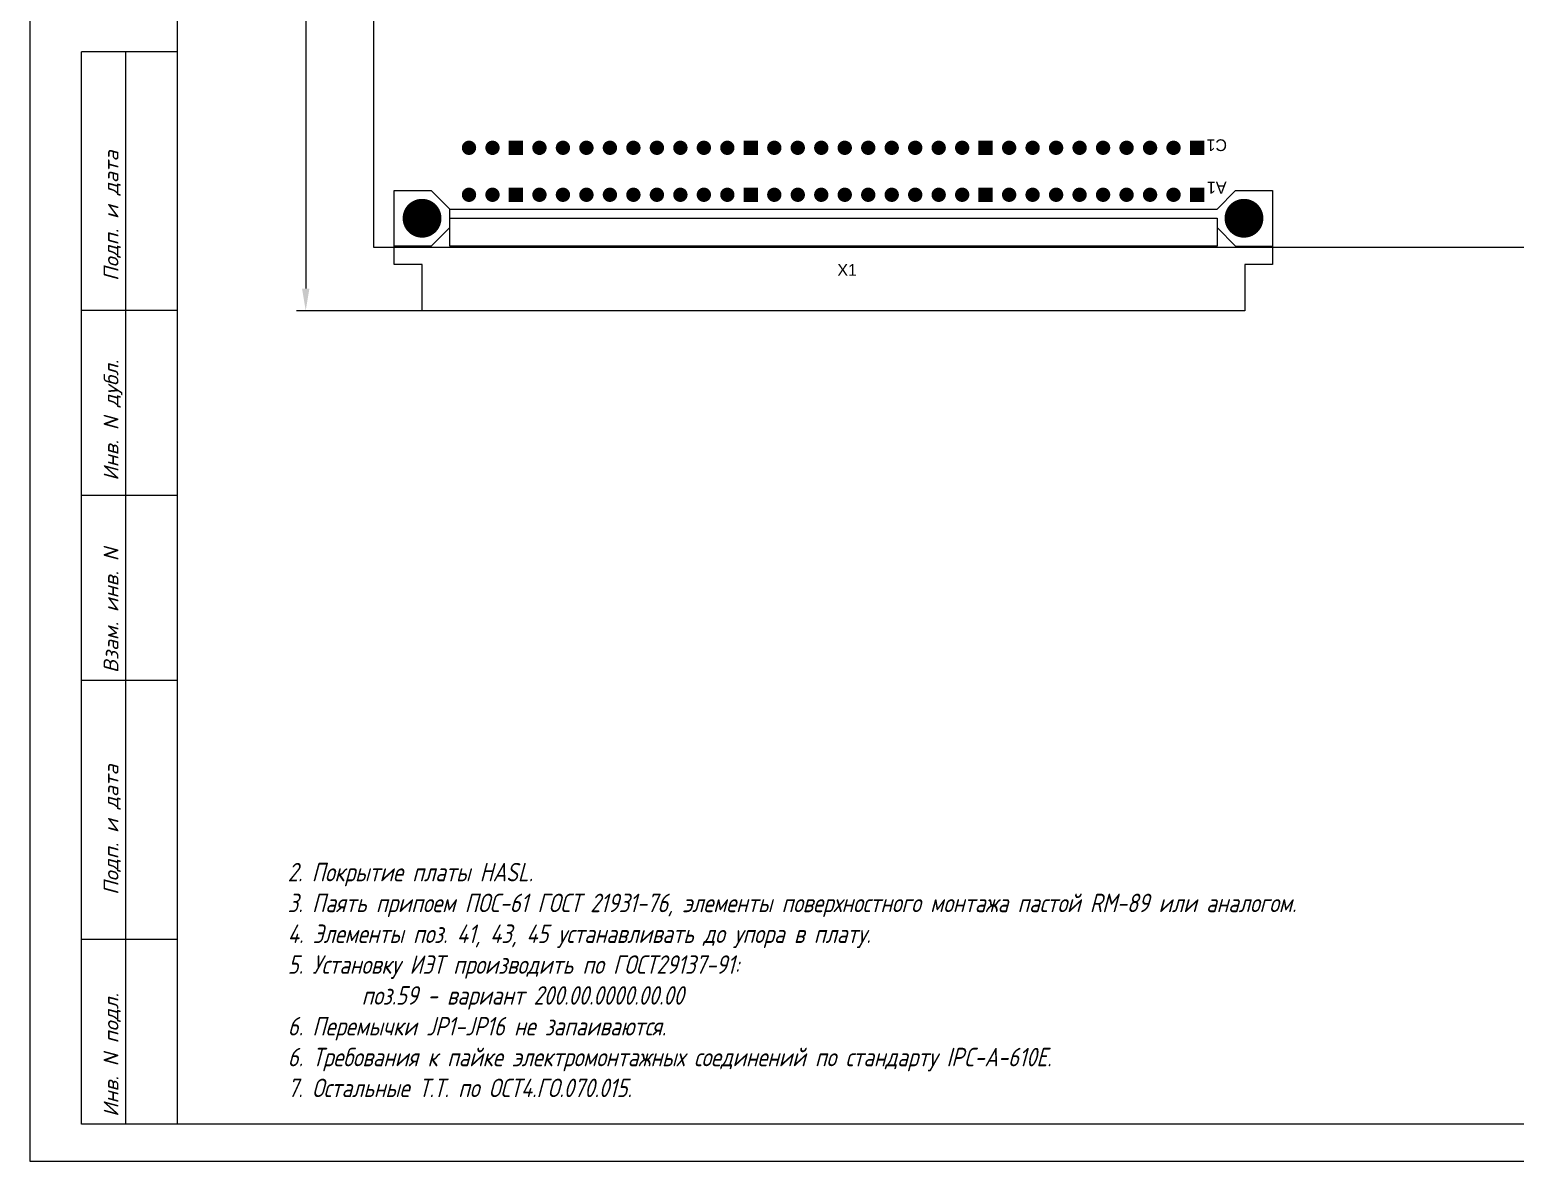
# Model space of a CAD drawing. Extents: x 25 to 880, y 8 to 306.
# Drawn here: x 25.4 to 226.3, y 7.9 to 160.9 of the extents above; entities that cross this region are included whole.
import ezdxf
from ezdxf.enums import TextEntityAlignment as Align

# ---------------------------------------------------------------- set-up
doc = ezdxf.new("R2010")
doc.units = 0
doc.header["$MEASUREMENT"] = 0
for name, color, linetype in [('BOARD', 7, 'Continuous'), ('TOP', 7, 'Continuous'), ('TOP_ASY', 7, 'Continuous')]:
    doc.layers.add(name, color=color, linetype=linetype)
doc.layers.add('РАЗМЕРЫ', color=7, linetype='Continuous', lineweight=0)
doc.layers.add('РАМКА', color=7, linetype='Continuous', lineweight=0)
doc.styles.add('ADRF1', font='romans', dxfattribs={"oblique": 15})
doc.styles.add('ГОСТ 2.304', font='CS_Gost2304.shx')
doc.dimstyles.new('ГОСТ', dxfattribs={"dimscale": 0, "dimtxt": 3, "dimasz": 3, "dimexe": 1.25, "dimexo": 0, "dimtad": 1, "dimtoh": 1, "dimdec": 3, "dimtxsty": 'ГОСТ 2.304', "dimcen": 5, "dimadec": 3, "dimazin": 2, "dimtfac": 0.75, "dimtdec": 4, "dimtmove": 1, "dimatfit": 3, "dimfxl": 1, "dimtolj": 1, "dimarcsym": 0})

# ---------------------------------------------------------------- blocks, each defined once
blk = doc.blocks.new('РАМКА')
at = {"layer": 'РАМКА'}
for p, q in [((0, 297), (0, 0)), ((20, 5), (20, 292)), ((7, 5), (7, 150)), ((20, 150), (7, 150)), ((13, 5), (13, 150)), ((20, 115), (7, 115)), ((20, 90), (7, 90)), ((20, 65), (7, 65)), ((20, 30), (7, 30)), ((20, 5), (7, 5)), ((415, 5), (20, 5)), ((0, 0), (420, 0))]:
    blk.add_line(p, q, dxfattribs=at)
at = {"layer": 'РАМКА', "style": 'ADRF1', "oblique": 15}
for s, p in [('Подп. и дата', (12, 119)), ('Инв. N дубл.', (12, 92)), ('Взам. инв. N', (12, 66)), ('Подп. и дата', (12, 36)), ('Инв. N подл.', (12, 6))]:
    blk.add_text(s, height=2, rotation=90, dxfattribs=at).set_placement(p)
blk = doc.blocks.new('*D673')
at = {"layer": 'Defpoints', "color": 0}
for p in [(71.92, 260), (62.72, 122.88), (78.45, 122.88)]:
    blk.add_point(p, dxfattribs=at)
at = {"layer": 'РАЗМЕРЫ', "color": 0, "lineweight": -2}
for p, q in [((71.92, 260), (61.47, 260)), ((62.72, 257), (62.72, 125.88)), ((78.45, 122.88), (61.47, 122.88))]:
    blk.add_line(p, q, dxfattribs=at)
at = {"layer": 'РАЗМЕРЫ', "color": 0}
for points in [[(63.22, 257), (62.22, 257), (62.72, 260)], [(62.22, 125.88), (63.22, 125.88), (62.72, 122.88)]]:
    blk.add_solid(points, dxfattribs=at)
at = {"layer": 'РАЗМЕРЫ', "color": 0, "linetype": 'Continuous', "insert": (60.59, 191.44), "char_height": 3, "attachment_point": 5, "rotation": 90, "style": 'ГОСТ 2.304'}
blk.add_mtext('\\A1;110max', dxfattribs=at)

msp = doc.modelspace()

# ---------------------------------------------------------------- linework, layer by layer
at = {"layer": 'BOARD'}
msp.add_lwpolyline([(363.0667, 131.4094), (71.9192, 131.4094), (71.9192, 259.9969), (363.0667, 259.9969)], close=True, dxfattribs=at)
at = {"layer": 'TOP', "const_width": 0.25}
for points in [[(85.6405, 144.9032, 1), (83.953, 144.9032, 1)], [(88.8155, 144.9032, 1), (87.128, 144.9032, 1)], [(95.1655, 144.9032, 1), (93.478, 144.9032, 1)], [(98.3405, 144.9032, 1), (96.653, 144.9032, 1)], [(101.5155, 144.9032, 1), (99.828, 144.9032, 1)], [(104.6905, 144.9032, 1), (103.003, 144.9032, 1)], [(107.8655, 144.9032, 1), (106.178, 144.9032, 1)], [(111.0405, 144.9032, 1), (109.353, 144.9032, 1)], [(114.2155, 144.9032, 1), (112.528, 144.9032, 1)], [(117.3905, 144.9032, 1), (115.703, 144.9032, 1)], [(120.5655, 144.9032, 1), (118.878, 144.9032, 1)], [(126.9155, 144.9032, 1), (125.228, 144.9032, 1)], [(130.0905, 144.9032, 1), (128.403, 144.9032, 1)], [(133.2655, 144.9032, 1), (131.578, 144.9032, 1)], [(136.4405, 144.9032, 1), (134.753, 144.9032, 1)], [(139.6155, 144.9032, 1), (137.928, 144.9032, 1)], [(142.7905, 144.9032, 1), (141.103, 144.9032, 1)], [(145.9655, 144.9032, 1), (144.278, 144.9032, 1)], [(149.1405, 144.9032, 1), (147.453, 144.9032, 1)], [(152.3155, 144.9032, 1), (150.628, 144.9032, 1)], [(158.6655, 144.9032, 1), (156.978, 144.9032, 1)], [(161.8405, 144.9032, 1), (160.153, 144.9032, 1)], [(165.0155, 144.9032, 1), (163.328, 144.9032, 1)], [(168.1905, 144.9032, 1), (166.503, 144.9032, 1)], [(171.3655, 144.9032, 1), (169.678, 144.9032, 1)], [(174.5405, 144.9032, 1), (172.853, 144.9032, 1)], [(177.7155, 144.9032, 1), (176.028, 144.9032, 1)], [(180.8905, 144.9032, 1), (179.203, 144.9032, 1)], [(85.6405, 138.5532, 1), (83.953, 138.5532, 1)], [(88.8155, 138.5532, 1), (87.128, 138.5532, 1)], [(95.1655, 138.5532, 1), (93.478, 138.5532, 1)], [(98.3405, 138.5532, 1), (96.653, 138.5532, 1)], [(101.5155, 138.5532, 1), (99.828, 138.5532, 1)], [(104.6905, 138.5532, 1), (103.003, 138.5532, 1)], [(107.8655, 138.5532, 1), (106.178, 138.5532, 1)], [(111.0405, 138.5532, 1), (109.353, 138.5532, 1)], [(114.2155, 138.5532, 1), (112.528, 138.5532, 1)], [(117.3905, 138.5532, 1), (115.703, 138.5532, 1)], [(120.5655, 138.5532, 1), (118.878, 138.5532, 1)], [(126.9155, 138.5532, 1), (125.228, 138.5532, 1)], [(130.0905, 138.5532, 1), (128.403, 138.5532, 1)], [(133.2655, 138.5532, 1), (131.578, 138.5532, 1)], [(136.4405, 138.5532, 1), (134.753, 138.5532, 1)], [(139.6155, 138.5532, 1), (137.928, 138.5532, 1)], [(142.7905, 138.5532, 1), (141.103, 138.5532, 1)], [(145.9655, 138.5532, 1), (144.278, 138.5532, 1)], [(149.1405, 138.5532, 1), (147.453, 138.5532, 1)], [(152.3155, 138.5532, 1), (150.628, 138.5532, 1)], [(158.6655, 138.5532, 1), (156.978, 138.5532, 1)], [(161.8405, 138.5532, 1), (160.153, 138.5532, 1)], [(165.0155, 138.5532, 1), (163.328, 138.5532, 1)], [(168.1905, 138.5532, 1), (166.503, 138.5532, 1)], [(171.3655, 138.5532, 1), (169.678, 138.5532, 1)], [(174.5405, 138.5532, 1), (172.853, 138.5532, 1)], [(177.7155, 138.5532, 1), (176.028, 138.5532, 1)], [(180.8905, 138.5532, 1), (179.203, 138.5532, 1)], [(80.9467, 135.3782, 1), (75.9467, 135.3782, 1)], [(192.0717, 135.3782, 1), (187.0717, 135.3782, 1)]]:
    msp.add_lwpolyline(points, format="xyb", close=True, dxfattribs=at)
for points in [[(84.1405, 144.3732), (84.1405, 145.4332)], [(84.3905, 144.1644), (84.3905, 145.6419)], [(84.6405, 144.0744), (84.6405, 145.7319)], [(84.8905, 144.0657), (84.8905, 145.7407)], [(85.1405, 144.1332), (85.1405, 145.6732)], [(85.3905, 144.3044), (85.3905, 145.5019)], [(87.1405, 144.7594), (87.1405, 145.0469)], [(87.3905, 144.2919), (87.3905, 145.5144)], [(87.6405, 144.1282), (87.6405, 145.6782)], [(87.8905, 144.0644), (87.8905, 145.7419)], [(88.1405, 144.0769), (88.1405, 145.7294)], [(88.3905, 144.1707), (88.3905, 145.6357)], [(88.6405, 144.3894), (88.6405, 145.4169)], [(90.3905, 144.0594), (90.3905, 145.7469)], [(90.6405, 144.0594), (90.6405, 145.7469)], [(90.8905, 144.0594), (90.8905, 145.7469)], [(91.1405, 144.0594), (91.1405, 145.7469)], [(91.3905, 144.0594), (91.3905, 145.7469)], [(91.6405, 144.0594), (91.6405, 145.7469)], [(91.8905, 144.0594), (91.8905, 145.7469)], [(93.6405, 144.4057), (93.6405, 145.4007)], [(93.8905, 144.1782), (93.8905, 145.6282)], [(94.1405, 144.0794), (94.1405, 145.7269)], [(94.3905, 144.0632), (94.3905, 145.7432)], [(94.6405, 144.1232), (94.6405, 145.6832)], [(94.8905, 144.2807), (94.8905, 145.5257)], [(95.1405, 144.6994), (95.1405, 145.1069)], [(96.8905, 144.3169), (96.8905, 145.4894)], [(97.1405, 144.1394), (97.1405, 145.6669)], [(97.3905, 144.0669), (97.3905, 145.7394)], [(97.6405, 144.0719), (97.6405, 145.7344)], [(97.8905, 144.1582), (97.8905, 145.6482)], [(98.1405, 144.3582), (98.1405, 145.4482)], [(99.8905, 144.5857), (99.8905, 145.2207)], [(100.1405, 144.2482), (100.1405, 145.5582)], [(100.3905, 144.1082), (100.3905, 145.6982)], [(100.6405, 144.0607), (100.6405, 145.7457)], [(100.8905, 144.0894), (100.8905, 145.7169)], [(101.1405, 144.2019), (101.1405, 145.6044)], [(101.3905, 144.4619), (101.3905, 145.3444)], [(103.1405, 144.4419), (103.1405, 145.3644)], [(103.3905, 144.1944), (103.3905, 145.6119)], [(103.6405, 144.0857), (103.6405, 145.7207)], [(103.8905, 144.0607), (103.8905, 145.7457)], [(104.1405, 144.1132), (104.1405, 145.6932)], [(104.3905, 144.2582), (104.3905, 145.5482)], [(104.6405, 144.6182), (104.6405, 145.1882)], [(106.3905, 144.3444), (106.3905, 145.4619)], [(106.6405, 144.1507), (106.6405, 145.6557)], [(106.8905, 144.0707), (106.8905, 145.7357)], [(107.1405, 144.0682), (107.1405, 145.7382)], [(107.3905, 144.1444), (107.3905, 145.6619)], [(107.6405, 144.3307), (107.6405, 145.4757)], [(109.3905, 144.6557), (109.3905, 145.1507)], [(109.6405, 144.2694), (109.6405, 145.5369)], [(109.8905, 144.1182), (109.8905, 145.6882)], [(110.1405, 144.0619), (110.1405, 145.7444)], [(110.3905, 144.0832), (110.3905, 145.7232)], [(110.6405, 144.1857), (110.6405, 145.6207)], [(110.8905, 144.4232), (110.8905, 145.3832)], [(112.6405, 144.4832), (112.6405, 145.3232)], [(112.8905, 144.2107), (112.8905, 145.5957)], [(113.1405, 144.0919), (113.1405, 145.7144)], [(113.3905, 144.0607), (113.3905, 145.7457)], [(113.6405, 144.1044), (113.6405, 145.7019)], [(113.8905, 144.2382), (113.8905, 145.5682)], [(114.1405, 144.5557), (114.1405, 145.2507)], [(115.8905, 144.3732), (115.8905, 145.4332)], [(116.1405, 144.1644), (116.1405, 145.6419)], [(116.3905, 144.0744), (116.3905, 145.7319)], [(116.6405, 144.0657), (116.6405, 145.7407)], [(116.8905, 144.1332), (116.8905, 145.6732)], [(117.1405, 144.3044), (117.1405, 145.5019)], [(118.8905, 144.7594), (118.8905, 145.0469)], [(119.1405, 144.2919), (119.1405, 145.5144)], [(119.3905, 144.1282), (119.3905, 145.6782)], [(119.6405, 144.0644), (119.6405, 145.7419)], [(119.8905, 144.0769), (119.8905, 145.7294)], [(120.1405, 144.1707), (120.1405, 145.6357)], [(120.3905, 144.3894), (120.3905, 145.4169)], [(122.1405, 144.0594), (122.1405, 145.7469)], [(122.3905, 144.0594), (122.3905, 145.7469)], [(122.6405, 144.0594), (122.6405, 145.7469)], [(122.8905, 144.0594), (122.8905, 145.7469)], [(123.1405, 144.0594), (123.1405, 145.7469)], [(123.3905, 144.0594), (123.3905, 145.7469)], [(123.6405, 144.0594), (123.6405, 145.7469)], [(125.3905, 144.4057), (125.3905, 145.4007)], [(125.6405, 144.1782), (125.6405, 145.6282)], [(125.8905, 144.0794), (125.8905, 145.7269)], [(126.1405, 144.0632), (126.1405, 145.7432)], [(126.3905, 144.1232), (126.3905, 145.6832)], [(126.6405, 144.2807), (126.6405, 145.5257)], [(126.8905, 144.6994), (126.8905, 145.1069)], [(128.6405, 144.3169), (128.6405, 145.4894)], [(128.8905, 144.1394), (128.8905, 145.6669)], [(129.1405, 144.0669), (129.1405, 145.7394)], [(129.3905, 144.0719), (129.3905, 145.7344)], [(129.6405, 144.1582), (129.6405, 145.6482)], [(129.8905, 144.3582), (129.8905, 145.4482)], [(131.6405, 144.5857), (131.6405, 145.2207)], [(131.8905, 144.2482), (131.8905, 145.5582)], [(132.1405, 144.1082), (132.1405, 145.6982)], [(132.3905, 144.0607), (132.3905, 145.7457)], [(132.6405, 144.0894), (132.6405, 145.7169)], [(132.8905, 144.2019), (132.8905, 145.6044)], [(133.1405, 144.4619), (133.1405, 145.3444)], [(134.8905, 144.4419), (134.8905, 145.3644)], [(135.1405, 144.1944), (135.1405, 145.6119)], [(135.3905, 144.0857), (135.3905, 145.7207)], [(135.6405, 144.0607), (135.6405, 145.7457)], [(135.8905, 144.1132), (135.8905, 145.6932)], [(136.1405, 144.2582), (136.1405, 145.5482)], [(136.3905, 144.6182), (136.3905, 145.1882)], [(138.1405, 144.3444), (138.1405, 145.4619)], [(138.3905, 144.1507), (138.3905, 145.6557)], [(138.6405, 144.0707), (138.6405, 145.7357)], [(138.8905, 144.0682), (138.8905, 145.7382)], [(139.1405, 144.1444), (139.1405, 145.6619)], [(139.3905, 144.3307), (139.3905, 145.4757)], [(141.1405, 144.6557), (141.1405, 145.1507)], [(141.3905, 144.2694), (141.3905, 145.5369)], [(141.6405, 144.1182), (141.6405, 145.6882)], [(141.8905, 144.0619), (141.8905, 145.7444)], [(142.1405, 144.0832), (142.1405, 145.7232)], [(142.3905, 144.1857), (142.3905, 145.6207)], [(142.6405, 144.4232), (142.6405, 145.3832)], [(144.3905, 144.4832), (144.3905, 145.3232)], [(144.6405, 144.2107), (144.6405, 145.5957)], [(144.8905, 144.0919), (144.8905, 145.7144)], [(145.1405, 144.0607), (145.1405, 145.7457)], [(145.3905, 144.1044), (145.3905, 145.7019)], [(145.6405, 144.2382), (145.6405, 145.5682)], [(145.8905, 144.5557), (145.8905, 145.2507)], [(147.6405, 144.3732), (147.6405, 145.4332)], [(147.8905, 144.1644), (147.8905, 145.6419)], [(148.1405, 144.0744), (148.1405, 145.7319)], [(148.3905, 144.0657), (148.3905, 145.7407)], [(148.6405, 144.1332), (148.6405, 145.6732)], [(148.8905, 144.3044), (148.8905, 145.5019)], [(150.6405, 144.7594), (150.6405, 145.0469)], [(150.8905, 144.2919), (150.8905, 145.5144)], [(151.1405, 144.1282), (151.1405, 145.6782)], [(151.3905, 144.0644), (151.3905, 145.7419)], [(151.6405, 144.0769), (151.6405, 145.7294)], [(151.8905, 144.1707), (151.8905, 145.6357)], [(152.1405, 144.3894), (152.1405, 145.4169)], [(153.8905, 144.0594), (153.8905, 145.7469)], [(154.1405, 144.0594), (154.1405, 145.7469)], [(154.3905, 144.0594), (154.3905, 145.7469)], [(154.6405, 144.0594), (154.6405, 145.7469)], [(154.8905, 144.0594), (154.8905, 145.7469)], [(155.1405, 144.0594), (155.1405, 145.7469)], [(155.3905, 144.0594), (155.3905, 145.7469)], [(157.1405, 144.4057), (157.1405, 145.4007)], [(157.3905, 144.1782), (157.3905, 145.6282)], [(157.6405, 144.0794), (157.6405, 145.7269)], [(157.8905, 144.0632), (157.8905, 145.7432)], [(158.1405, 144.1232), (158.1405, 145.6832)], [(158.3905, 144.2807), (158.3905, 145.5257)], [(158.6405, 144.6994), (158.6405, 145.1069)], [(160.3905, 144.3169), (160.3905, 145.4894)], [(160.6405, 144.1394), (160.6405, 145.6669)], [(160.8905, 144.0669), (160.8905, 145.7394)], [(161.1405, 144.0719), (161.1405, 145.7344)], [(161.3905, 144.1582), (161.3905, 145.6482)], [(161.6405, 144.3582), (161.6405, 145.4482)], [(163.3905, 144.5857), (163.3905, 145.2207)], [(163.6405, 144.2482), (163.6405, 145.5582)], [(163.8905, 144.1082), (163.8905, 145.6982)], [(164.1405, 144.0607), (164.1405, 145.7457)], [(164.3905, 144.0894), (164.3905, 145.7169)], [(164.6405, 144.2019), (164.6405, 145.6044)], [(164.8905, 144.4619), (164.8905, 145.3444)], [(166.6405, 144.4419), (166.6405, 145.3644)], [(166.8905, 144.1944), (166.8905, 145.6119)], [(167.1405, 144.0857), (167.1405, 145.7207)], [(167.3905, 144.0607), (167.3905, 145.7457)], [(167.6405, 144.1132), (167.6405, 145.6932)], [(167.8905, 144.2582), (167.8905, 145.5482)], [(168.1405, 144.6182), (168.1405, 145.1882)], [(169.8905, 144.3444), (169.8905, 145.4619)], [(170.1405, 144.1507), (170.1405, 145.6557)], [(170.3905, 144.0707), (170.3905, 145.7357)], [(170.6405, 144.0682), (170.6405, 145.7382)], [(170.8905, 144.1444), (170.8905, 145.6619)], [(171.1405, 144.3307), (171.1405, 145.4757)], [(172.8905, 144.6557), (172.8905, 145.1507)], [(173.1405, 144.2694), (173.1405, 145.5369)], [(173.3905, 144.1182), (173.3905, 145.6882)], [(173.6405, 144.0619), (173.6405, 145.7444)], [(173.8905, 144.0832), (173.8905, 145.7232)], [(174.1405, 144.1857), (174.1405, 145.6207)], [(174.3905, 144.4232), (174.3905, 145.3832)], [(176.1405, 144.4832), (176.1405, 145.3232)], [(176.3905, 144.2107), (176.3905, 145.5957)], [(176.6405, 144.0919), (176.6405, 145.7144)], [(176.8905, 144.0607), (176.8905, 145.7457)], [(177.1405, 144.1044), (177.1405, 145.7019)], [(177.3905, 144.2382), (177.3905, 145.5682)], [(177.6405, 144.5557), (177.6405, 145.2507)], [(179.3905, 144.3732), (179.3905, 145.4332)], [(179.6405, 144.1644), (179.6405, 145.6419)], [(179.8905, 144.0744), (179.8905, 145.7319)], [(180.1405, 144.0657), (180.1405, 145.7407)], [(180.3905, 144.1332), (180.3905, 145.6732)], [(180.6405, 144.3044), (180.6405, 145.5019)], [(182.3905, 144.0594), (182.3905, 145.7469)], [(182.6405, 144.0594), (182.6405, 145.7469)], [(182.8905, 144.0594), (182.8905, 145.7469)], [(183.1405, 144.0594), (183.1405, 145.7469)], [(183.3905, 144.0594), (183.3905, 145.7469)], [(183.6405, 144.0594), (183.6405, 145.7469)], [(183.8905, 144.0594), (183.8905, 145.7469)], [(84.1405, 138.0232), (84.1405, 139.0832)], [(84.3905, 137.8144), (84.3905, 139.2919)], [(84.6405, 137.7244), (84.6405, 139.3819)], [(84.8905, 137.7157), (84.8905, 139.3907)], [(85.1405, 137.7832), (85.1405, 139.3232)], [(85.3905, 137.9544), (85.3905, 139.1519)], [(87.1405, 138.4094), (87.1405, 138.6969)], [(87.3905, 137.9419), (87.3905, 139.1644)], [(87.6405, 137.7782), (87.6405, 139.3282)], [(87.8905, 137.7144), (87.8905, 139.3919)], [(88.1405, 137.7269), (88.1405, 139.3794)], [(88.3905, 137.8207), (88.3905, 139.2857)], [(88.6405, 138.0394), (88.6405, 139.0669)], [(90.3905, 137.7094), (90.3905, 139.3969)], [(90.6405, 137.7094), (90.6405, 139.3969)], [(90.8905, 137.7094), (90.8905, 139.3969)], [(91.1405, 137.7094), (91.1405, 139.3969)], [(91.3905, 137.7094), (91.3905, 139.3969)], [(91.6405, 137.7094), (91.6405, 139.3969)], [(91.8905, 137.7094), (91.8905, 139.3969)], [(93.6405, 138.0557), (93.6405, 139.0507)], [(93.8905, 137.8282), (93.8905, 139.2782)], [(94.1405, 137.7294), (94.1405, 139.3769)], [(94.3905, 137.7132), (94.3905, 139.3932)], [(94.6405, 137.7732), (94.6405, 139.3332)], [(94.8905, 137.9307), (94.8905, 139.1757)], [(95.1405, 138.3494), (95.1405, 138.7569)], [(96.8905, 137.9669), (96.8905, 139.1394)], [(97.1405, 137.7894), (97.1405, 139.3169)], [(97.3905, 137.7169), (97.3905, 139.3894)], [(97.6405, 137.7219), (97.6405, 139.3844)], [(97.8905, 137.8082), (97.8905, 139.2982)], [(98.1405, 138.0082), (98.1405, 139.0982)], [(99.8905, 138.2357), (99.8905, 138.8707)], [(100.1405, 137.8982), (100.1405, 139.2082)], [(100.3905, 137.7582), (100.3905, 139.3482)], [(100.6405, 137.7107), (100.6405, 139.3957)], [(100.8905, 137.7394), (100.8905, 139.3669)], [(101.1405, 137.8519), (101.1405, 139.2544)], [(101.3905, 138.1119), (101.3905, 138.9944)], [(103.1405, 138.0919), (103.1405, 139.0144)], [(103.3905, 137.8444), (103.3905, 139.2619)], [(103.6405, 137.7357), (103.6405, 139.3707)], [(103.8905, 137.7107), (103.8905, 139.3957)], [(104.1405, 137.7632), (104.1405, 139.3432)], [(104.3905, 137.9082), (104.3905, 139.1982)], [(104.6405, 138.2682), (104.6405, 138.8382)], [(106.3905, 137.9944), (106.3905, 139.1119)], [(106.6405, 137.8007), (106.6405, 139.3057)], [(106.8905, 137.7207), (106.8905, 139.3857)], [(107.1405, 137.7182), (107.1405, 139.3882)], [(107.3905, 137.7944), (107.3905, 139.3119)], [(107.6405, 137.9807), (107.6405, 139.1257)], [(109.3905, 138.3057), (109.3905, 138.8007)], [(109.6405, 137.9194), (109.6405, 139.1869)], [(109.8905, 137.7682), (109.8905, 139.3382)], [(110.1405, 137.7119), (110.1405, 139.3944)], [(110.3905, 137.7332), (110.3905, 139.3732)], [(110.6405, 137.8357), (110.6405, 139.2707)], [(110.8905, 138.0732), (110.8905, 139.0332)], [(112.6405, 138.1332), (112.6405, 138.9732)], [(112.8905, 137.8607), (112.8905, 139.2457)], [(113.1405, 137.7419), (113.1405, 139.3644)], [(113.3905, 137.7107), (113.3905, 139.3957)], [(113.6405, 137.7544), (113.6405, 139.3519)], [(113.8905, 137.8882), (113.8905, 139.2182)], [(114.1405, 138.2057), (114.1405, 138.9007)], [(115.8905, 138.0232), (115.8905, 139.0832)], [(116.1405, 137.8144), (116.1405, 139.2919)], [(116.3905, 137.7244), (116.3905, 139.3819)], [(116.6405, 137.7157), (116.6405, 139.3907)], [(116.8905, 137.7832), (116.8905, 139.3232)], [(117.1405, 137.9544), (117.1405, 139.1519)], [(118.8905, 138.4094), (118.8905, 138.6969)], [(119.1405, 137.9419), (119.1405, 139.1644)], [(119.3905, 137.7782), (119.3905, 139.3282)], [(119.6405, 137.7144), (119.6405, 139.3919)], [(119.8905, 137.7269), (119.8905, 139.3794)], [(120.1405, 137.8207), (120.1405, 139.2857)], [(120.3905, 138.0394), (120.3905, 139.0669)], [(122.1405, 137.7094), (122.1405, 139.3969)], [(122.3905, 137.7094), (122.3905, 139.3969)], [(122.6405, 137.7094), (122.6405, 139.3969)], [(122.8905, 137.7094), (122.8905, 139.3969)], [(123.1405, 137.7094), (123.1405, 139.3969)], [(123.3905, 137.7094), (123.3905, 139.3969)], [(123.6405, 137.7094), (123.6405, 139.3969)], [(125.3905, 138.0557), (125.3905, 139.0507)], [(125.6405, 137.8282), (125.6405, 139.2782)], [(125.8905, 137.7294), (125.8905, 139.3769)], [(126.1405, 137.7132), (126.1405, 139.3932)], [(126.3905, 137.7732), (126.3905, 139.3332)], [(126.6405, 137.9307), (126.6405, 139.1757)], [(126.8905, 138.3494), (126.8905, 138.7569)], [(128.6405, 137.9669), (128.6405, 139.1394)], [(128.8905, 137.7894), (128.8905, 139.3169)], [(129.1405, 137.7169), (129.1405, 139.3894)], [(129.3905, 137.7219), (129.3905, 139.3844)], [(129.6405, 137.8082), (129.6405, 139.2982)], [(129.8905, 138.0082), (129.8905, 139.0982)], [(131.6405, 138.2357), (131.6405, 138.8707)], [(131.8905, 137.8982), (131.8905, 139.2082)], [(132.1405, 137.7582), (132.1405, 139.3482)], [(132.3905, 137.7107), (132.3905, 139.3957)], [(132.6405, 137.7394), (132.6405, 139.3669)], [(132.8905, 137.8519), (132.8905, 139.2544)], [(133.1405, 138.1119), (133.1405, 138.9944)], [(134.8905, 138.0919), (134.8905, 139.0144)], [(135.1405, 137.8444), (135.1405, 139.2619)], [(135.3905, 137.7357), (135.3905, 139.3707)], [(135.6405, 137.7107), (135.6405, 139.3957)], [(135.8905, 137.7632), (135.8905, 139.3432)], [(136.1405, 137.9082), (136.1405, 139.1982)], [(136.3905, 138.2682), (136.3905, 138.8382)], [(138.1405, 137.9944), (138.1405, 139.1119)], [(138.3905, 137.8007), (138.3905, 139.3057)], [(138.6405, 137.7207), (138.6405, 139.3857)], [(138.8905, 137.7182), (138.8905, 139.3882)], [(139.1405, 137.7944), (139.1405, 139.3119)], [(139.3905, 137.9807), (139.3905, 139.1257)], [(141.1405, 138.3057), (141.1405, 138.8007)], [(141.3905, 137.9194), (141.3905, 139.1869)], [(141.6405, 137.7682), (141.6405, 139.3382)], [(141.8905, 137.7119), (141.8905, 139.3944)], [(142.1405, 137.7332), (142.1405, 139.3732)], [(142.3905, 137.8357), (142.3905, 139.2707)], [(142.6405, 138.0732), (142.6405, 139.0332)], [(144.3905, 138.1332), (144.3905, 138.9732)], [(144.6405, 137.8607), (144.6405, 139.2457)], [(144.8905, 137.7419), (144.8905, 139.3644)], [(145.1405, 137.7107), (145.1405, 139.3957)], [(145.3905, 137.7544), (145.3905, 139.3519)], [(145.6405, 137.8882), (145.6405, 139.2182)], [(145.8905, 138.2057), (145.8905, 138.9007)], [(147.6405, 138.0232), (147.6405, 139.0832)], [(147.8905, 137.8144), (147.8905, 139.2919)], [(148.1405, 137.7244), (148.1405, 139.3819)], [(148.3905, 137.7157), (148.3905, 139.3907)], [(148.6405, 137.7832), (148.6405, 139.3232)], [(148.8905, 137.9544), (148.8905, 139.1519)], [(150.6405, 138.4094), (150.6405, 138.6969)], [(150.8905, 137.9419), (150.8905, 139.1644)], [(151.1405, 137.7782), (151.1405, 139.3282)], [(151.3905, 137.7144), (151.3905, 139.3919)], [(151.6405, 137.7269), (151.6405, 139.3794)], [(151.8905, 137.8207), (151.8905, 139.2857)], [(152.1405, 138.0394), (152.1405, 139.0669)], [(153.8905, 137.7094), (153.8905, 139.3969)], [(154.1405, 137.7094), (154.1405, 139.3969)], [(154.3905, 137.7094), (154.3905, 139.3969)], [(154.6405, 137.7094), (154.6405, 139.3969)], [(154.8905, 137.7094), (154.8905, 139.3969)], [(155.1405, 137.7094), (155.1405, 139.3969)], [(155.3905, 137.7094), (155.3905, 139.3969)], [(157.1405, 138.0557), (157.1405, 139.0507)], [(157.3905, 137.8282), (157.3905, 139.2782)], [(157.6405, 137.7294), (157.6405, 139.3769)], [(157.8905, 137.7132), (157.8905, 139.3932)], [(158.1405, 137.7732), (158.1405, 139.3332)], [(158.3905, 137.9307), (158.3905, 139.1757)], [(158.6405, 138.3494), (158.6405, 138.7569)], [(160.3905, 137.9669), (160.3905, 139.1394)], [(160.6405, 137.7894), (160.6405, 139.3169)], [(160.8905, 137.7169), (160.8905, 139.3894)], [(161.1405, 137.7219), (161.1405, 139.3844)], [(161.3905, 137.8082), (161.3905, 139.2982)], [(161.6405, 138.0082), (161.6405, 139.0982)], [(163.3905, 138.2357), (163.3905, 138.8707)], [(163.6405, 137.8982), (163.6405, 139.2082)], [(163.8905, 137.7582), (163.8905, 139.3482)], [(164.1405, 137.7107), (164.1405, 139.3957)], [(164.3905, 137.7394), (164.3905, 139.3669)], [(164.6405, 137.8519), (164.6405, 139.2544)], [(164.8905, 138.1119), (164.8905, 138.9944)], [(166.6405, 138.0919), (166.6405, 139.0144)], [(166.8905, 137.8444), (166.8905, 139.2619)], [(167.1405, 137.7357), (167.1405, 139.3707)], [(167.3905, 137.7107), (167.3905, 139.3957)], [(167.6405, 137.7632), (167.6405, 139.3432)], [(167.8905, 137.9082), (167.8905, 139.1982)], [(168.1405, 138.2682), (168.1405, 138.8382)], [(169.8905, 137.9944), (169.8905, 139.1119)], [(170.1405, 137.8007), (170.1405, 139.3057)], [(170.3905, 137.7207), (170.3905, 139.3857)], [(170.6405, 137.7182), (170.6405, 139.3882)], [(170.8905, 137.7944), (170.8905, 139.3119)], [(171.1405, 137.9807), (171.1405, 139.1257)], [(172.8905, 138.3057), (172.8905, 138.8007)], [(173.1405, 137.9194), (173.1405, 139.1869)], [(173.3905, 137.7682), (173.3905, 139.3382)], [(173.6405, 137.7119), (173.6405, 139.3944)], [(173.8905, 137.7332), (173.8905, 139.3732)], [(174.1405, 137.8357), (174.1405, 139.2707)], [(174.3905, 138.0732), (174.3905, 139.0332)], [(176.1405, 138.1332), (176.1405, 138.9732)], [(176.3905, 137.8607), (176.3905, 139.2457)], [(176.6405, 137.7419), (176.6405, 139.3644)], [(176.8905, 137.7107), (176.8905, 139.3957)], [(177.1405, 137.7544), (177.1405, 139.3519)], [(177.3905, 137.8882), (177.3905, 139.2182)], [(177.6405, 138.2057), (177.6405, 138.9007)], [(179.3905, 138.0232), (179.3905, 139.0832)], [(179.6405, 137.8144), (179.6405, 139.2919)], [(179.8905, 137.7244), (179.8905, 139.3819)], [(180.1405, 137.7157), (180.1405, 139.3907)], [(180.3905, 137.7832), (180.3905, 139.3232)], [(180.6405, 137.9544), (180.6405, 139.1519)], [(182.3905, 137.7094), (182.3905, 139.3969)], [(182.6405, 137.7094), (182.6405, 139.3969)], [(182.8905, 137.7094), (182.8905, 139.3969)], [(183.1405, 137.7094), (183.1405, 139.3969)], [(183.3905, 137.7094), (183.3905, 139.3969)], [(183.6405, 137.7094), (183.6405, 139.3969)], [(183.8905, 137.7094), (183.8905, 139.3969)], [(76.3905, 133.9569), (76.3905, 136.7994)], [(76.6405, 133.6507), (76.6405, 137.1057)], [(76.8905, 133.4219), (76.8905, 137.3344)], [(77.1405, 133.2469), (77.1405, 137.5094)], [(77.3905, 133.1132), (77.3905, 137.6432)], [(77.6405, 133.0119), (77.6405, 137.7444)], [(77.8905, 132.9419), (77.8905, 137.8144)], [(78.1405, 132.8982), (78.1405, 137.8582)], [(78.3905, 132.8794), (78.3905, 137.8769)], [(78.6405, 132.8869), (78.6405, 137.8694)], [(78.8905, 132.9182), (78.8905, 137.8382)], [(79.1405, 132.9769), (79.1405, 137.7794)], [(79.3905, 133.0632), (79.3905, 137.6932)], [(79.6405, 133.1819), (79.6405, 137.5744)], [(79.8905, 133.3382), (79.8905, 137.4182)], [(80.1405, 133.5394), (80.1405, 137.2169)], [(80.3905, 133.8069), (80.3905, 136.9494)], [(80.6405, 134.1794), (80.6405, 136.5769)], [(187.3905, 134.1569), (187.3905, 136.5994)], [(187.6405, 133.7907), (187.6405, 136.9657)], [(187.8905, 133.5282), (187.8905, 137.2282)], [(188.1405, 133.3294), (188.1405, 137.4269)], [(188.3905, 133.1757), (188.3905, 137.5807)], [(188.6405, 133.0582), (188.6405, 137.6982)], [(188.8905, 132.9732), (188.8905, 137.7832)], [(189.1405, 132.9157), (189.1405, 137.8407)], [(189.3905, 132.8857), (189.3905, 137.8707)], [(189.6405, 132.8794), (189.6405, 137.8769)], [(189.8905, 132.8994), (189.8905, 137.8569)], [(190.1405, 132.9444), (190.1405, 137.8119)], [(190.3905, 133.0169), (190.3905, 137.7394)], [(190.6405, 133.1182), (190.6405, 137.6382)], [(190.8905, 133.2544), (190.8905, 137.5019)], [(191.1405, 133.4319), (191.1405, 137.3244)], [(191.3905, 133.6632), (191.3905, 137.0932)], [(191.6405, 133.9757), (191.6405, 136.7807)], [(76.1405, 134.4144), (76.1405, 136.3419)], [(80.8905, 134.8519), (80.8905, 135.9044)], [(187.1405, 134.7969), (187.1405, 135.9594)], [(191.8905, 134.4444), (191.8905, 136.3119)]]:
    msp.add_lwpolyline(points, dxfattribs=at)
for points in [[(91.9905, 144.0594), (90.303, 144.0594), (90.303, 145.7469), (91.9905, 145.7469)], [(123.7405, 144.0594), (122.053, 144.0594), (122.053, 145.7469), (123.7405, 145.7469)], [(155.4905, 144.0594), (153.803, 144.0594), (153.803, 145.7469), (155.4905, 145.7469)], [(184.0655, 144.0594), (182.378, 144.0594), (182.378, 145.7469), (184.0655, 145.7469)], [(91.9905, 137.7094), (90.303, 137.7094), (90.303, 139.3969), (91.9905, 139.3969)], [(123.7405, 137.7094), (122.053, 137.7094), (122.053, 139.3969), (123.7405, 139.3969)], [(155.4905, 137.7094), (153.803, 137.7094), (153.803, 139.3969), (155.4905, 139.3969)], [(184.0655, 137.7094), (182.378, 137.7094), (182.378, 139.3969), (184.0655, 139.3969)]]:
    msp.add_lwpolyline(points, close=True, dxfattribs=at)
at = {"layer": 'TOP_ASY'}
for points in [[(184.6967, 122.8782), (78.4467, 122.8782), (78.4467, 129.1282), (74.6967, 129.1282), (74.6967, 139.1282), (79.6967, 139.1282), (82.1967, 136.6282), (185.9467, 136.6282), (188.4467, 139.1282), (193.4467, 139.1282), (193.4467, 129.1282), (189.6967, 129.1282), (189.6967, 122.8782), (184.6967, 122.8782)], [(82.1967, 135.3782), (185.9467, 135.3782), (185.9467, 131.6282), (82.1967, 131.6282), (82.1967, 136.6282)], [(82.1967, 134.1282), (79.6967, 131.6282), (74.6967, 131.6282)], [(185.9467, 134.1282), (188.4467, 131.6282), (193.4467, 131.6282)]]:
    msp.add_lwpolyline(points, dxfattribs=at)

# ---------------------------------------------------------------- block references
at = {"layer": 'РАМКА'}
msp.add_blockref('РАМКА', (25.4035, 7.8965), dxfattribs=at)

# ---------------------------------------------------------------- texts
at = {"layer": 'BOARD', "linetype": 'Continuous', "insert": (60.2851, 48.2399), "char_height": 2.5, "width": 180.700783, "attachment_point": 1, "style": 'ГОСТ 2.304'}
msp.add_mtext('{\\Q15;2. Покрытие платы HASL.\\P3. Паять припоем ПОС-61 ГОСТ 21931-76, элементы поверхностного монтажа пастой RM-89 или аналогом.\\P4. Элементы поз. 41, 43, 45 устанавливать до упора в плату.\\P5. Установку ИЭТ производить по ГОСТ29137-91:\\P^Iпоз.59 - вариант 200.00.0000.00.00 \\P6. Перемычки JP1-JP16 не запаиваются.\\P6. Требования к пайке электромонтажных соединений по стандарту IPC-A-610E.\\P7. Остальные Т.Т. по ОСТ4.ГО.070.015.}', dxfattribs=at)
at = {"layer": 'TOP_ASY', "width": 1.019685}
for s, p in [('C1', (185.8905, 146.0532)), ('A1', (185.8905, 140.3032))]:
    msp.add_text(s, height=1.5875, rotation=180, dxfattribs=at).set_placement(p, align=Align.CENTER)
msp.add_text('X1', height=1.5875, dxfattribs=at).set_placement((135.9205, 127.6004), align=Align.CENTER)

# ---------------------------------------------------------------- dimensions: what is measured, and where the dimension line sits
at = {"layer": 'РАЗМЕРЫ'}
dim = msp.add_linear_dim(base=(62.7167, 122.8782), p1=(71.9192, 259.9969), p2=(78.4467, 122.8782), angle=90, dimstyle='ГОСТ', override={"dimscale": 1, "dimdec": 0, "dimlfac": 0.8, "dimpost": 'max', "dimtxsty": 'ГОСТ 2.304', "dimsah": 1, "dimtolj": 1}, dxfattribs=at)
dim.commit()
dim.dimension.update_dxf_attribs({"geometry": '*D673', "text_midpoint": (60.5917, 191.4376)})

doc.saveas('drawing.dxf')
